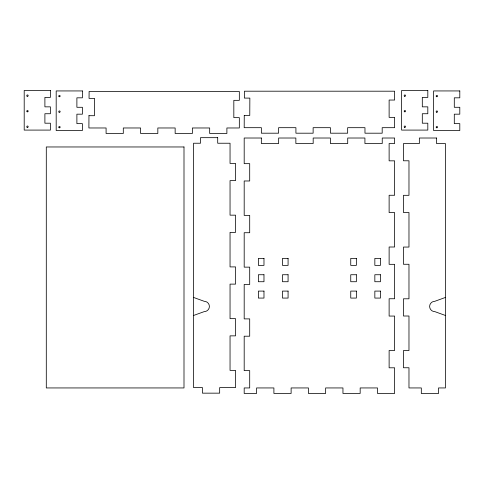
<?xml version="1.0" encoding="UTF-8"?>
<svg xmlns="http://www.w3.org/2000/svg" width="484" height="484" viewBox="0 0 484 484"><rect width="100%" height="100%" fill="white"/><g stroke="black" fill="none" stroke-linecap="round" stroke-linejoin="round"><path stroke-width="0.73" d="M193.552 315.483L204.206 311.623A5.167 5.167 0 0 0 209.391 306.457A5.167 5.167 0 0 0 204.206 301.296L193.552 297.436M445.461 297.436L434.814 301.296A5.167 5.167 0 0 0 429.629 306.457A5.167 5.167 0 0 0 434.814 311.623L445.461 315.483M88.959 115.688L88.893 127.976L106.087 127.976L106.087 133.481L123.299 133.481L123.299 127.976L140.614 127.976L140.614 133.481L157.832 133.481L157.832 127.976L175.148 127.976L175.148 133.481L192.36 133.481L192.36 127.976L209.675 127.976L209.675 133.481L226.887 133.481L226.887 127.976L239.332 127.976L239.332 117.648L233.826 117.648L233.826 100.333L239.332 100.333L239.332 91.482L89.11 91.488L89.05 98.373L94.562 98.397L94.465 115.718L88.959 115.688M244.257 115.398L244.19 127.685L261.384 127.685L261.384 133.197L278.602 133.197L278.602 127.685L295.918 127.685L295.918 133.197L313.13 133.197L313.13 127.685L330.445 127.685L330.445 133.197L347.657 133.197L347.657 127.685L364.972 127.685L364.972 133.197L382.185 133.197L382.185 127.685L394.629 127.685L394.629 117.358L389.124 117.358L389.124 100.043L394.629 100.043L394.629 91.198L244.408 91.198L244.353 98.083L249.859 98.113L249.768 115.428L244.257 115.398M50.409 90.496L24.2 90.496L24.2 130.087L50.409 130.087L50.409 123.202L44.897 123.202L44.897 113.734L50.409 113.734L50.409 106.849L44.897 106.849L44.897 97.381L50.409 97.381L50.409 90.496M427.814 90.496L401.605 90.496L401.605 130.087L427.814 130.087L427.814 123.202L422.302 123.202L422.302 113.734L427.814 113.734L427.814 106.849L422.302 106.849L422.302 97.381L427.814 97.381L427.814 90.496M82.395 90.938L56.186 90.938L56.186 130.529L82.395 130.529L82.395 123.644L76.889 123.644L76.889 114.176L82.395 114.176L82.395 107.291L76.889 107.291L76.889 97.822L82.395 97.822L82.395 90.938M459.8 90.938L433.591 90.938L433.591 130.529L459.8 130.529L459.8 123.644L454.294 123.644L454.294 114.176L459.8 114.176L459.8 107.291L454.294 107.291L454.294 97.822L459.8 97.822L459.8 90.938M217.703 137.674L200.491 137.674L200.491 143.234L193.552 143.234L193.552 387.599L202.451 387.599L202.451 393.159L219.663 393.159L219.663 387.599L235.551 387.599L235.551 370.387L230.045 370.387L230.045 335.86L235.551 335.86L235.551 318.647L230.045 318.647L230.045 284.12L235.551 284.12L235.551 266.908L230.045 266.908L230.045 232.374L235.551 232.374L235.551 215.162L230.045 215.162L230.045 180.635L235.551 180.635L235.551 163.423L230.045 163.423L230.045 143.234L217.703 143.234L217.703 137.674M261.336 138.013L244.19 138.013L244.19 163.659L249.702 163.659L249.702 180.98L244.19 180.98L244.19 215.404L249.702 215.404L249.702 232.719L244.19 232.719L244.19 267.144L249.702 267.144L249.702 284.459L244.19 284.459L244.19 318.889L249.702 318.889L249.702 336.205L244.19 336.205L244.19 370.629L249.702 370.629L249.702 387.944L244.19 387.944L244.19 393.45L256.587 393.45L256.587 387.944L273.902 387.944L273.902 393.45L291.114 393.45L291.114 387.944L308.429 387.944L308.429 393.45L325.641 393.45L325.641 387.944L342.956 387.944L342.956 393.45L360.169 393.45L360.169 387.944L377.49 387.944L377.49 393.45L394.629 393.45L394.629 367.804L389.124 367.804L389.124 350.489L394.629 350.489L394.629 316.064L389.124 316.064L389.124 298.749L394.629 298.749L394.629 264.325L389.124 264.325L389.124 247.003L394.629 247.003L394.629 212.579L389.124 212.579L389.124 195.264L394.629 195.264L394.629 160.839L389.124 160.839L389.124 143.524L394.629 143.524L394.629 138.013L382.239 138.013L382.239 143.524L364.924 143.524L364.924 138.013L347.712 138.013L347.712 143.524L330.391 143.524L330.391 138.013L313.178 138.013L313.178 143.524L295.863 143.524L295.863 138.013L278.651 138.013L278.651 143.524L261.336 143.524L261.336 138.013M436.562 138.013L419.35 138.013L419.35 143.573L403.462 143.573L403.462 160.785L408.974 160.785L408.974 195.318L403.462 195.318L403.462 212.53L408.974 212.53L408.974 247.058L403.462 247.058L403.462 264.27L408.974 264.27L408.974 298.797L403.462 298.797L403.462 316.01L408.974 316.01L408.974 350.543L403.462 350.543L403.462 367.755L408.974 367.755L408.974 387.944L421.316 387.944L421.316 393.504L438.528 393.504L438.528 387.944L445.461 387.944L445.461 143.573L436.562 143.573L436.562 138.013M183.999 146.967L46.295 146.967L46.295 387.944L183.999 387.944L183.999 146.967M263.98 258.383L258.365 258.383L258.365 265.371L263.98 265.371L263.98 258.383M288.077 258.383L282.468 258.383L282.468 265.371L288.077 265.371L288.077 258.383M356.357 258.383L350.743 258.383L350.743 265.371L356.357 265.371L356.357 258.383M380.454 258.383L374.84 258.383L374.84 265.371L380.454 265.371L380.454 258.383M263.98 274.737L258.365 274.737L258.365 281.724L263.98 281.724L263.98 274.737M288.077 274.737L282.468 274.737L282.468 281.724L288.077 281.724L288.077 274.737M356.357 274.737L350.743 274.737L350.743 281.724L356.357 281.724L356.357 274.737M380.454 274.737L374.84 274.737L374.84 281.724L380.454 281.724L380.454 274.737M263.98 291.09L258.365 291.09L258.365 298.077L263.98 298.077L263.98 291.09M288.077 291.09L282.468 291.09L282.468 298.077L288.077 298.077L288.077 291.09M356.357 291.09L350.743 291.09L350.743 298.077L356.357 298.077L356.357 291.09M380.454 291.09L374.84 291.09L374.84 298.077L380.454 298.077L380.454 291.09M436.477 112.179A0.69 0.69 0 0 0 437.548 111.659A0.69 0.69 0 0 0 436.562 110.993A0.69 0.69 0 0 0 436.477 112.179M436.477 127.715A0.69 0.69 0 0 0 437.548 127.195A0.69 0.69 0 0 0 436.562 126.524A0.69 0.69 0 0 0 436.477 127.715M436.477 96.649A0.69 0.69 0 0 0 437.548 96.128A0.69 0.69 0 0 0 436.562 95.457A0.69 0.69 0 0 0 436.477 96.649M404.533 96.231A0.69 0.69 0 0 0 405.562 95.632A0.69 0.69 0 0 0 404.533 95.033A0.69 0.69 0 0 0 404.533 96.231M404.533 127.298A0.69 0.69 0 0 0 405.562 126.699A0.69 0.69 0 0 0 404.533 126.106A0.69 0.69 0 0 0 404.533 127.298M404.533 111.762A0.69 0.69 0 0 0 405.562 111.169A0.69 0.69 0 0 0 404.533 110.57A0.69 0.69 0 0 0 404.533 111.762M59.115 112.209A0.69 0.69 0 0 0 60.149 111.61A0.69 0.69 0 0 0 59.115 111.017A0.69 0.69 0 0 0 59.115 112.209M59.115 127.74A0.69 0.69 0 0 0 60.149 127.147A0.69 0.69 0 0 0 59.115 126.548A0.69 0.69 0 0 0 59.115 127.74M59.115 96.673A0.69 0.69 0 0 0 60.149 96.074A0.69 0.69 0 0 0 59.115 95.481A0.69 0.69 0 0 0 59.115 96.673M27.128 96.231A0.69 0.69 0 0 0 28.163 95.632A0.69 0.69 0 0 0 27.128 95.033A0.69 0.69 0 0 0 27.128 96.231M27.128 127.298A0.69 0.69 0 0 0 28.163 126.699A0.69 0.69 0 0 0 27.128 126.106A0.69 0.69 0 0 0 27.128 127.298M27.128 111.762A0.69 0.69 0 0 0 28.163 111.169A0.69 0.69 0 0 0 27.128 110.57A0.69 0.69 0 0 0 27.128 111.762"/></g></svg>
